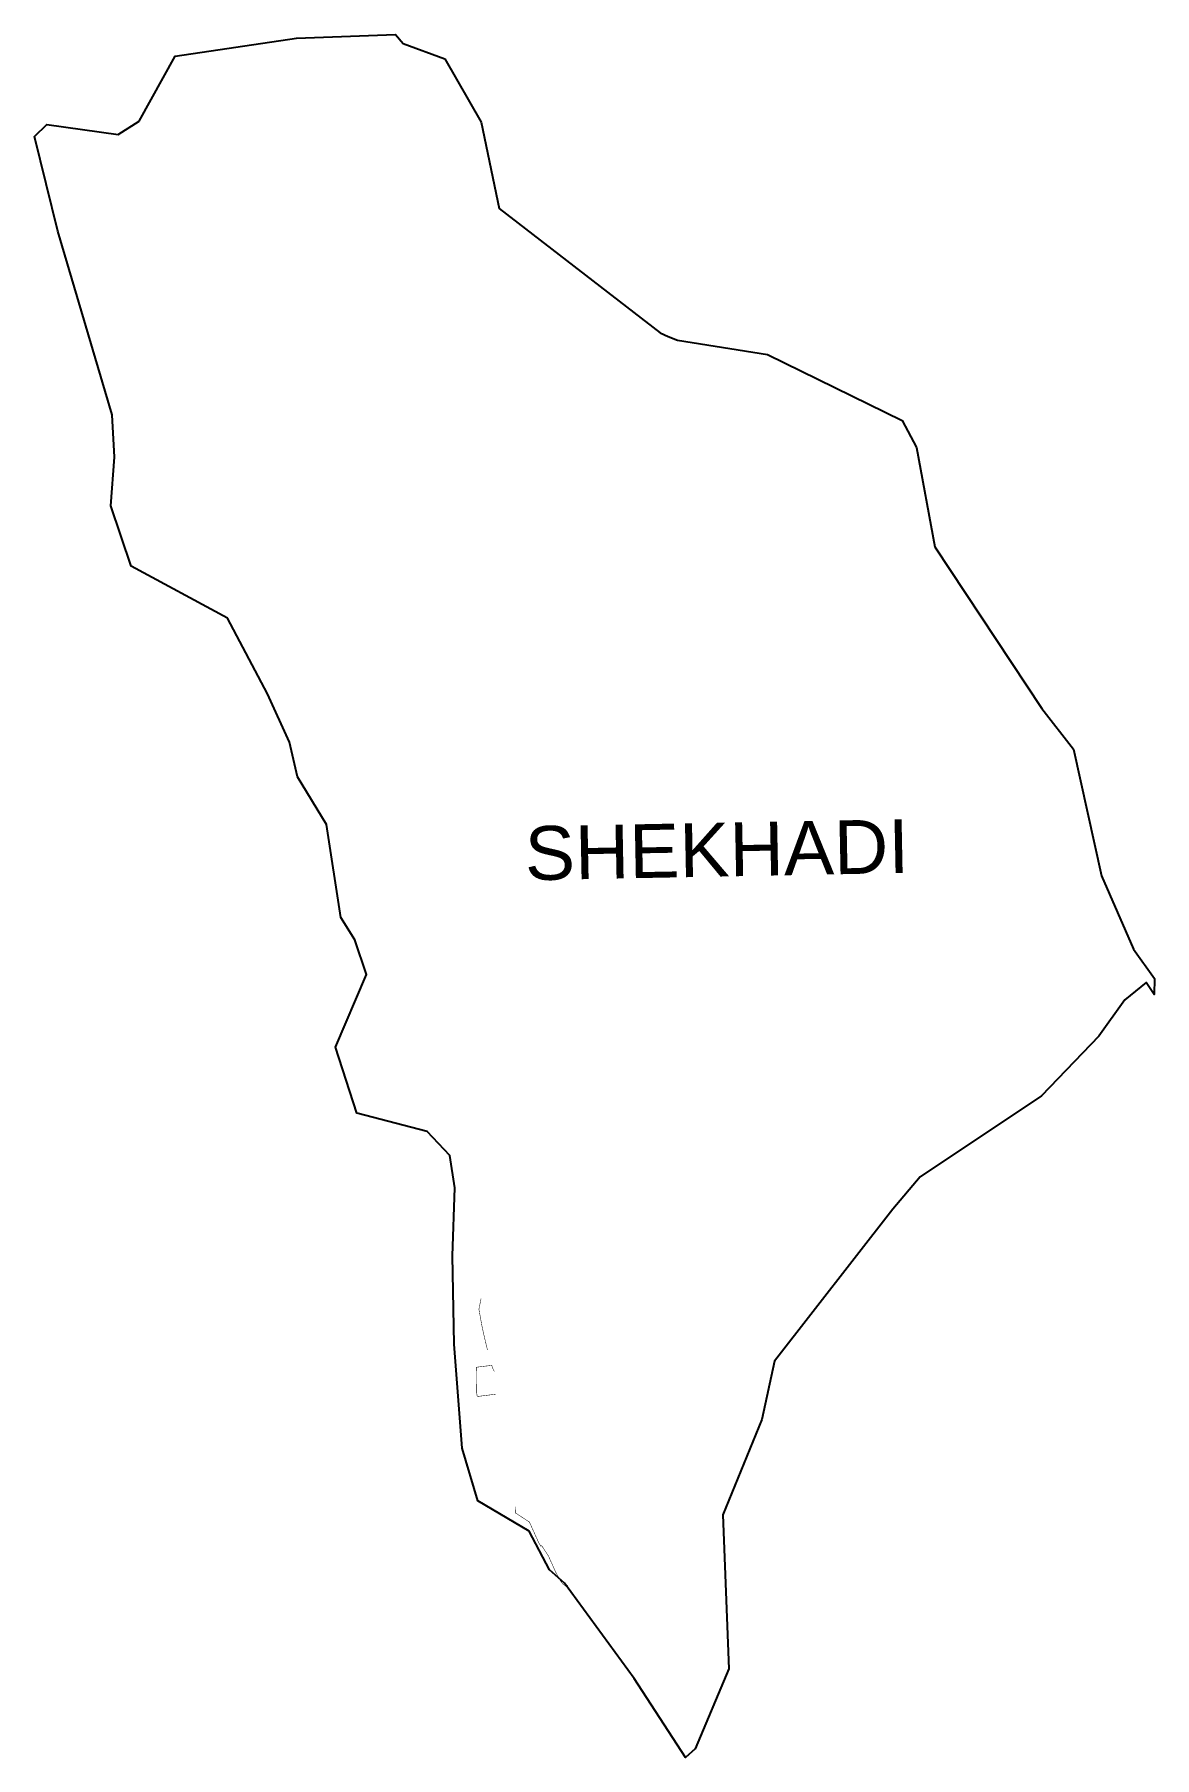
# Model space of a CAD drawing. Header units: metres. Extents: x 285347 to 287610, y 2002789 to 2006271.
import ezdxf

# ---------------------------------------------------------------- set-up
doc = ezdxf.new("R2010")
doc.units = ezdxf.units.M
for name, color, linetype in [('SEAWALL', 170, 'Continuous'), ('village', 3, 'Continuous'), ('VILLAGE NAME', 250, 'Continuous')]:
    doc.layers.add(name, color=color, linetype=linetype)
doc.styles.get("Standard").update_dxf_attribs({"font": 'simplex.shx'})

msp = doc.modelspace()

# ---------------------------------------------------------------- linework, layer by layer
at = {"layer": 'SEAWALL', "color": 30, "const_width": 1, "flags": 128}
for points in [[(286249.3, 2003715.8), (286244.9, 2003694.8), (286251.4, 2003659.2), (286256.9, 2003634.3), (286262.3, 2003612.4)], [(286276.2, 2003568.7), (286272.2, 2003576.8), (286271.1, 2003581.2), (286239.8, 2003577.4), (286240.5, 2003525.3), (286241.5, 2003518.2), (286278.5, 2003522.8)], [(286319, 2003295.6), (286318.4, 2003283.1), (286347, 2003264.5), (286365.9, 2003222.5), (286370.2, 2003215.7), (286371.8, 2003216.7), (286385.4, 2003196), (286399.8, 2003163.9), (286409.9, 2003145.3), (286414.6, 2003139.5), (286421.2, 2003134.1), (286424.7, 2003137.5)]]:
    msp.add_lwpolyline(points, dxfattribs=at)
at = {"layer": 'village', "color": 3, "true_color": 0x00ff00}
msp.add_polyline3d([(287610.1, 2004363, 0), (287609.1, 2004330.8, 0), (287593.2, 2004354.7, 0), (287550.1, 2004319.9, 0), (287497.9, 2004246.8, 0), (287381.5, 2004125.9, 0), (287136.8, 2003962.3, 0), (287081.5, 2003897, 0), (286842.3, 2003589.7, 0), (286816.7, 2003471.6, 0), (286737.9, 2003279.1, 0), (286749.9, 2002968.1, 0), (286681.7, 2002806.1, 0), (286662.3, 2002788.6, 0), (286558.6, 2002948.3, 0), (286418, 2003141, 0), (286387.7, 2003168.1, 0), (286346.8, 2003245.8, 0), (286242.6, 2003307.5, 0), (286210.8, 2003413.9, 0), (286195, 2003624.2, 0), (286191.9, 2003802.6, 0), (286196.3, 2003940.2, 0), (286186.5, 2004005.2, 0), (286140.3, 2004053.9, 0), (285998.2, 2004091.2, 0), (285955.1, 2004224.2, 0), (286017.8, 2004371.2, 0), (285994.1, 2004441.4, 0), (285965.7, 2004486.5, 0), (285937.1, 2004674.4, 0), (285878.1, 2004770.5, 0), (285862.5, 2004840.9, 0), (285817.7, 2004938.6, 0), (285737.2, 2005091.6, 0), (285542.6, 2005196.3, 0), (285501.2, 2005318.7, 0), (285508.4, 2005416.8, 0), (285503.8, 2005502.2, 0), (285394.3, 2005873.3, 0), (285346.9, 2006064.9, 0), (285371.6, 2006089.3, 0), (285516.3, 2006069, 0), (285558.3, 2006095.6, 0), (285630.9, 2006227.3, 0), (285876.2, 2006263.4, 0), (286076.4, 2006271.1, 0), (286091.8, 2006252.5, 0), (286176.4, 2006221.5, 0), (286249.8, 2006094.1, 0), (286286, 2005919.1, 0), (286611.5, 2005668.1, 0), (286627.7, 2005660.6, 0), (286646.3, 2005653, 0), (286828.3, 2005624, 0), (287100.2, 2005490.6, 0), (287129.3, 2005436.4, 0), (287165.9, 2005235.8, 0), (287382.1, 2004908.7, 0), (287446.4, 2004826.9, 0), (287503, 2004570.7, 0), (287567.7, 2004422.5, 0)], close=True, dxfattribs=at)

# ---------------------------------------------------------------- texts
at = {"layer": 'VILLAGE NAME', "insert": (286336.6, 2004670.3), "char_height": 108.748, "attachment_point": 1, "rotation": 1.1028}
msp.add_mtext_dynamic_manual_height_columns('{\\fArial|b0|i0|c0|p34;SHEKHADI}', width=726.929, gutter_width=543.7, heights=[0], dxfattribs=at)

doc.saveas('drawing.dxf')
